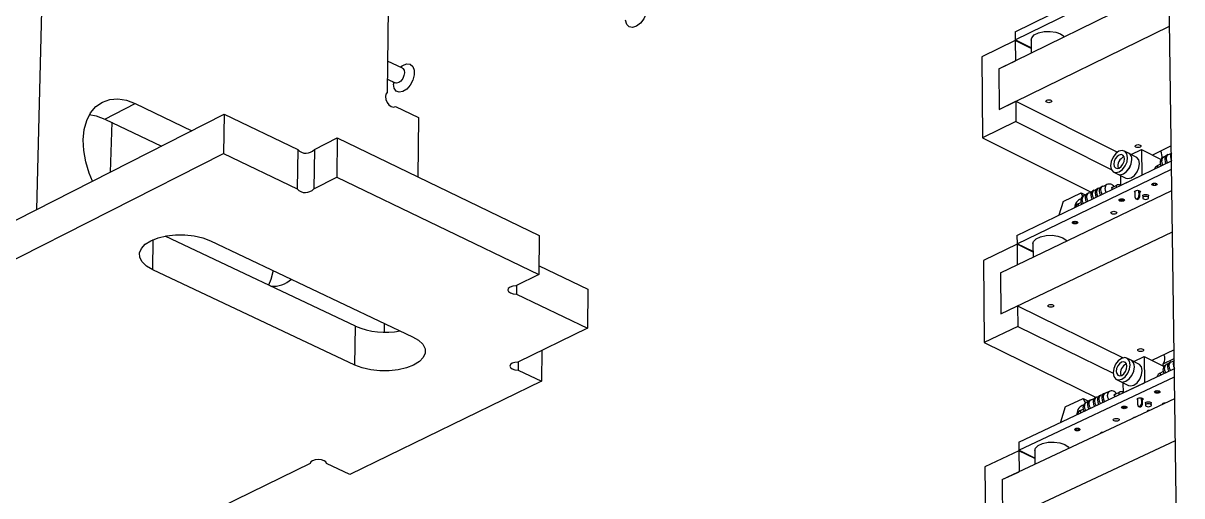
# Model space of a CAD drawing. Extents: x 0 to 155, y 0 to 209.
# Drawn here: x 77.95 to 114.83, y 136.35 to 151.39 of the extents above; entities that cross this region are included whole.
import ezdxf

# ---------------------------------------------------------------- set-up
doc = ezdxf.new("R2010")
doc.units = 0
doc.layers.get('0').update_dxf_attribs({"linetype": 'CONTINUOUS'})

msp = doc.modelspace()

# ---------------------------------------------------------------- linework, layer by layer
at = {"color": 7, "linetype": 'CONTINUOUS'}
for p, q in [((114.834, 123.52), (113.914, 189.268)), ((78.388, 145.461), (78.677, 157.214)), ((109.53, 151.112), (114.414, 153.516)), ((109.532, 150.854), (114.418, 153.257)), ((109.006, 149.933), (114.427, 152.594)), ((89.574, 151.869), (89.54, 149.185)), ((109.017, 148.642), (114.445, 151.295)), ((109.53, 151.112), (109.532, 150.854)), ((110.037, 150.6), (109.532, 150.854)), ((110.035, 150.849), (110.039, 150.44)), ((109.533, 150.838), (108.47, 150.316)), ((109.533, 150.838), (109.538, 150.194)), ((110.037, 150.584), (109.533, 150.838)), ((90.023, 149.952), (89.552, 150.182)), ((108.47, 150.316), (108.49, 147.736)), ((109.006, 149.933), (109.538, 150.194)), ((90.018, 150.024), (89.961, 149.983)), ((109.006, 149.933), (109.017, 148.642)), ((89.545, 149.609), (89.796, 149.486)), ((89.733, 149.517), (89.736, 149.446)), ((89.759, 149.323), (89.736, 149.446)), ((80.556, 148.336), (81.519, 148.829)), ((81.519, 148.829), (83.317, 147.967)), ((89.773, 148.723), (89.8, 148.737)), ((89.8, 148.737), (90.534, 148.381)), ((109.017, 148.642), (109.549, 148.903)), ((109.549, 148.903), (109.555, 148.256)), ((109.549, 148.903), (112.783, 147.28)), ((52.648, 132.372), (84.35, 148.492)), ((80.556, 148.336), (82.353, 147.477)), ((84.35, 148.492), (84.327, 147.237)), ((84.35, 148.492), (86.692, 147.366)), ((90.534, 148.381), (90.512, 146.502)), ((109.555, 148.256), (108.49, 147.736)), ((109.555, 148.256), (112.59, 146.736)), ((87.222, 147.37), (87.952, 147.738)), ((87.952, 147.738), (87.934, 146.485)), ((87.952, 147.738), (94.381, 144.634)), ((108.49, 147.736), (111.947, 146.011)), ((52.586, 131.163), (84.327, 147.237)), ((84.327, 147.237), (86.672, 146.114)), ((86.692, 147.366), (86.672, 146.114)), ((87.222, 147.37), (87.202, 146.118)), ((113.137, 147.254), (113.007, 147.32)), ((113.386, 147.129), (113.139, 147.254)), ((113.227, 147.209), (113.551, 147.366)), ((113.551, 147.366), (113.562, 146.548)), ((113.551, 147.366), (114.174, 147.053)), ((114.499, 147.482), (113.898, 147.192)), ((114.399, 147.204), (114.345, 147.178)), ((114.494, 147.24), (114.41, 147.199)), ((109.587, 144.632), (114.505, 147.002)), ((114.155, 146.899), (114.072, 146.858)), ((114.315, 147.153), (114.247, 147.12)), ((87.202, 146.118), (87.934, 146.485)), ((87.934, 146.485), (94.372, 143.39)), ((109.589, 144.371), (114.509, 146.74)), ((112.67, 146.648), (112.8, 146.582)), ((112.802, 146.582), (113.049, 146.457)), ((112.88, 146.542), (112.884, 146.221)), ((112.884, 146.221), (113.562, 146.548)), ((113.562, 146.548), (113.562, 146.548)), ((109.059, 143.444), (114.519, 146.067)), ((112.047, 146.07), (111.993, 146.044)), ((112.098, 146.084), (112.058, 146.065)), ((112.182, 146.135), (112.128, 146.109)), ((112.233, 146.149), (112.193, 146.13)), ((112.317, 146.2), (112.263, 146.174)), ((112.446, 146.252), (112.328, 146.195)), ((112.759, 146.225), (112.623, 146.16)), ((112.884, 146.221), (112.884, 146.221)), ((113.35, 145.844), (113.347, 146.052)), ((113.472, 145.903), (113.47, 146.064)), ((113.498, 145.89), (113.496, 146.054)), ((113.916, 146.293), (113.916, 146.259)), ((114.01, 146.26), (114.01, 146.294)), ((111.059, 145.716), (110.919, 145.274)), ((111.059, 145.716), (111.626, 145.99)), ((111.682, 145.875), (111.626, 145.99)), ((111.626, 145.99), (111.762, 145.922)), ((111.785, 145.933), (111.718, 145.901)), ((111.869, 145.984), (111.815, 145.958)), ((111.963, 146.019), (111.88, 145.979)), ((112.873, 145.791), (112.873, 145.757)), ((112.967, 145.758), (112.967, 145.792)), ((113.373, 145.798), (113.399, 145.785)), ((113.412, 145.8), (113.438, 145.787)), ((113.472, 145.903), (113.498, 145.89)), ((113.588, 145.893), (113.589, 145.827)), ((113.777, 145.83), (113.776, 145.895)), ((111.423, 145.523), (111.423, 145.517)), ((111.626, 145.68), (111.545, 145.64)), ((111.388, 145.077), (111.389, 145.043)), ((111.483, 145.044), (111.482, 145.078)), ((88.528, 141.744), (82.47, 144.613)), ((94.381, 144.634), (94.372, 143.39)), ((109.07, 142.135), (114.537, 144.75)), ((109.587, 144.632), (109.589, 144.371)), ((83.913, 144.466), (90.349, 141.412)), ((109.589, 144.355), (108.519, 143.839)), ((110.097, 144.12), (109.589, 144.371)), ((109.589, 144.355), (109.595, 143.701)), ((110.097, 144.103), (109.589, 144.355)), ((110.095, 144.366), (110.099, 143.943)), ((108.519, 143.839), (108.539, 141.224)), ((88.511, 140.507), (82.076, 143.543)), ((94.374, 143.669), (95.922, 142.924)), ((109.059, 143.444), (109.595, 143.701)), ((94.372, 143.39), (93.64, 143.03)), ((109.059, 143.444), (109.07, 142.135)), ((93.658, 143.039), (93.655, 142.767)), ((93.655, 142.767), (95.915, 141.684)), ((95.922, 142.924), (95.915, 141.684)), ((109.07, 142.135), (109.606, 142.392)), ((109.606, 142.392), (109.612, 141.736)), ((109.606, 142.392), (112.968, 140.741)), ((88.511, 140.507), (88.528, 141.744)), ((89.446, 141.84), (89.442, 141.557)), ((95.915, 141.684), (93.703, 140.605)), ((109.612, 141.736), (108.539, 141.224)), ((109.612, 141.736), (112.646, 140.249)), ((94.458, 140.973), (94.451, 139.997)), ((108.539, 141.224), (112.107, 139.481)), ((114.59, 140.991), (113.883, 140.657)), ((93.712, 140.609), (93.71, 140.35)), ((113.217, 140.665), (113.086, 140.73)), ((113.468, 140.542), (113.218, 140.665)), ((113.305, 140.622), (113.637, 140.778)), ((113.637, 140.778), (113.647, 139.948)), ((113.637, 140.778), (114.272, 140.466)), ((114.242, 140.55), (114.593, 140.716)), ((114.243, 140.48), (114.242, 140.55)), ((114.407, 140.556), (114.339, 140.524)), ((114.492, 140.607), (114.437, 140.581)), ((114.588, 140.641), (114.503, 140.601)), ((93.71, 140.35), (94.451, 139.997)), ((109.644, 138.061), (114.598, 140.396)), ((114.245, 140.301), (114.162, 140.262)), ((94.451, 139.997), (88.353, 137.032)), ((109.646, 137.796), (114.602, 140.13)), ((112.752, 140.05), (112.884, 139.985)), ((112.885, 139.985), (113.134, 139.862)), ((112.961, 139.947), (112.965, 139.627)), ((112.965, 139.627), (113.647, 139.948)), ((113.647, 139.948), (113.647, 139.948)), ((109.113, 136.864), (114.611, 139.447)), ((111.126, 139.176), (111.697, 139.446)), ((111.765, 139.305), (111.697, 139.446)), ((111.697, 139.446), (111.867, 139.363)), ((112.038, 139.439), (111.955, 139.399)), ((112.123, 139.489), (112.069, 139.463)), ((112.174, 139.503), (112.134, 139.484)), ((112.259, 139.553), (112.205, 139.528)), ((112.31, 139.567), (112.27, 139.548)), ((112.395, 139.617), (112.341, 139.592)), ((112.525, 139.668), (112.406, 139.612)), ((112.839, 139.638), (112.703, 139.574)), ((112.965, 139.627), (112.965, 139.627)), ((113.434, 139.243), (113.431, 139.452)), ((113.557, 139.301), (113.555, 139.465)), ((113.583, 139.288), (113.581, 139.454)), ((114.004, 139.69), (114.005, 139.656)), ((114.099, 139.657), (114.099, 139.691)), ((111.126, 139.176), (110.972, 138.687)), ((111.698, 139.1), (111.616, 139.062)), ((111.859, 139.354), (111.792, 139.322)), ((111.944, 139.404), (111.89, 139.379)), ((112.953, 139.195), (112.954, 139.161)), ((113.048, 139.163), (113.048, 139.196)), ((113.458, 139.195), (113.484, 139.183)), ((113.496, 139.197), (113.522, 139.184)), ((113.557, 139.301), (113.583, 139.288)), ((113.674, 139.296), (113.675, 139.229)), ((113.789, 139.061), (113.789, 139.077)), ((113.816, 139.074), (113.816, 139.082)), ((113.864, 139.231), (113.863, 139.298)), ((114.266, 139.285), (114.266, 139.301)), ((114.294, 139.298), (114.294, 139.306)), ((111.493, 138.958), (111.494, 138.933)), ((113.341, 138.853), (113.341, 138.85)), ((111.459, 138.492), (111.459, 138.458)), ((111.553, 138.459), (111.553, 138.493)), ((112.306, 138.366), (112.306, 138.364)), ((109.123, 135.536), (114.63, 138.112)), ((109.644, 138.061), (109.646, 137.796)), ((109.646, 137.78), (108.569, 137.272)), ((110.158, 137.549), (109.646, 137.796)), ((109.646, 137.78), (109.652, 137.117)), ((110.158, 137.532), (109.646, 137.78)), ((110.156, 137.791), (110.16, 137.356)), ((87.088, 137.378), (72.279, 130.154)), ((87.088, 137.385), (87.088, 137.378)), ((88.353, 137.032), (87.612, 137.378)), ((108.569, 137.272), (108.64, 127.922)), ((109.113, 136.864), (109.652, 137.117)), ((109.113, 136.864), (109.123, 135.536))]:
    msp.add_line(p, q, dxfattribs=at)
at = {"color": 8, "linetype": 'CONTINUOUS'}
for p, q in [((80.771, 148.233), (80.725, 146.649)), ((82.076, 143.543), (82.095, 144.503))]:
    msp.add_line(p, q, dxfattribs=at)
at = {"color": 7, "linetype": 'CONTINUOUS'}
for points in [[(97.403, 152.091), (97.517, 152.152), (97.636, 152.162), (97.733, 152.11), (97.794, 152.004), (97.81, 151.858), (97.78, 151.691), (97.707, 151.527), (97.602, 151.386), (97.478, 151.289), (97.353, 151.249), (97.243, 151.27), (97.163, 151.35), (97.124, 151.478), (97.124, 151.478)], [(110.035, 150.849), (110.056, 150.925), (110.139, 151.011), (110.275, 151.078), (110.449, 151.118), (110.639, 151.127), (110.822, 151.102), (110.976, 151.048)], [(110.976, 151.048), (111.083, 150.97), (111.093, 150.957)], [(90.018, 150.024), (90.038, 150.038), (90.16, 150.089), (90.271, 150.081), (90.355, 150.012), (90.401, 149.894), (90.402, 149.741), (90.358, 149.574), (90.276, 149.417), (90.166, 149.29), (90.043, 149.21), (89.924, 149.188), (89.825, 149.228), (89.759, 149.323), (89.759, 149.323)], [(90.023, 149.952), (90.039, 149.943), (90.077, 149.89), (90.089, 149.811), (90.075, 149.718), (90.035, 149.625), (89.976, 149.546), (89.907, 149.495), (89.838, 149.477), (89.796, 149.486)], [(89.54, 149.185), (89.498, 149.132), (89.483, 149.052), (89.496, 148.959), (89.535, 148.866), (89.596, 148.787), (89.667, 148.735), (89.739, 148.717), (89.8, 148.737)], [(80.163, 146.363), (80.057, 146.613), (79.945, 146.975), (79.879, 147.334), (79.863, 147.68), (79.895, 148.003), (79.975, 148.292), (80.101, 148.539), (80.269, 148.736), (80.474, 148.877), (80.708, 148.958), (80.966, 148.977), (81.239, 148.934), (81.519, 148.829)], [(110.669, 148.935), (110.688, 148.92), (110.695, 148.903), (110.687, 148.885), (110.667, 148.87), (110.636, 148.86), (110.601, 148.857), (110.565, 148.86), (110.535, 148.87), (110.515, 148.885), (110.509, 148.903), (110.517, 148.92), (110.537, 148.935), (110.568, 148.945), (110.603, 148.949), (110.639, 148.945), (110.669, 148.935)], [(80.052, 148.481), (80.276, 148.441), (80.556, 148.336)], [(113.109, 147.115), (113.087, 147.23), (113.027, 147.308), (112.938, 147.336), (112.834, 147.311), (112.731, 147.236), (112.644, 147.123), (112.587, 146.988), (112.567, 146.853), (112.59, 146.738), (112.649, 146.66), (112.738, 146.631), (112.842, 146.656), (112.945, 146.731), (113.033, 146.845), (113.09, 146.979), (113.109, 147.115)], [(113.007, 147.066), (112.994, 147.138), (112.956, 147.186), (112.901, 147.204), (112.836, 147.188), (112.771, 147.141), (112.717, 147.071), (112.681, 146.987), (112.669, 146.902), (112.683, 146.83), (112.72, 146.781), (112.776, 146.763), (112.841, 146.779), (112.905, 146.826), (112.96, 146.897), (112.995, 146.981), (113.007, 147.066)], [(113.507, 147.509), (113.526, 147.494), (113.533, 147.476), (113.525, 147.459), (113.504, 147.444), (113.474, 147.434), (113.438, 147.431), (113.403, 147.434), (113.373, 147.444), (113.354, 147.459), (113.347, 147.476), (113.355, 147.494), (113.376, 147.509), (113.406, 147.518), (113.442, 147.522), (113.477, 147.518), (113.507, 147.509)], [(114.382, 146.943), (114.356, 147.007), (114.343, 147.084), (114.354, 147.151), (114.385, 147.196), (114.399, 147.204)], [(114.502, 147.248), (114.479, 147.211), (114.469, 147.145)], [(112.8, 146.582), (112.869, 146.566), (112.973, 146.591), (113.076, 146.666), (113.163, 146.779), (113.22, 146.914), (113.239, 147.049)], [(112.802, 146.582), (112.87, 146.565), (112.974, 146.59), (113.077, 146.665), (113.164, 146.779), (113.222, 146.913), (113.241, 147.049)], [(113.049, 146.457), (113.118, 146.441), (113.222, 146.466), (113.325, 146.541), (113.412, 146.654), (113.47, 146.789), (113.489, 146.924), (113.466, 147.04), (113.406, 147.117), (113.386, 147.129)], [(114.289, 147.058), (114.301, 146.98), (114.327, 146.916)], [(114.469, 147.145), (114.481, 147.067), (114.507, 147.003)], [(112.029, 145.809), (112.003, 145.873), (111.991, 145.95), (112.002, 146.017), (112.033, 146.061), (112.047, 146.07)], [(112.164, 145.874), (112.138, 145.938), (112.126, 146.015), (112.136, 146.082), (112.168, 146.126), (112.182, 146.135)], [(112.207, 146.054), (112.219, 145.977), (112.245, 145.913)], [(112.299, 145.939), (112.273, 146.003), (112.261, 146.08), (112.271, 146.147), (112.303, 146.191), (112.317, 146.2)], [(113.348, 145.995), (113.334, 146.007), (113.328, 146.024), (113.336, 146.042), (113.356, 146.057), (113.387, 146.067), (113.423, 146.07), (113.459, 146.067), (113.489, 146.057), (113.509, 146.042), (113.516, 146.024), (113.508, 146.007), (113.496, 145.997)], [(114.022, 146.23), (113.994, 146.221), (113.962, 146.218), (113.929, 146.221), (113.902, 146.23), (113.884, 146.243), (113.879, 146.259), (113.886, 146.275), (113.905, 146.289), (113.932, 146.298), (113.965, 146.301), (113.997, 146.298), (114.024, 146.289), (114.042, 146.275), (114.048, 146.259), (114.041, 146.243), (114.022, 146.23)], [(113.931, 146.276), (113.92, 146.268), (113.916, 146.259), (113.92, 146.25), (113.929, 146.243), (113.944, 146.238), (113.962, 146.236), (113.98, 146.238), (113.996, 146.243), (114.006, 146.25), (114.01, 146.259), (114.007, 146.268), (113.997, 146.276), (113.982, 146.281), (113.964, 146.282), (113.946, 146.281), (113.931, 146.276)], [(111.759, 145.838), (111.771, 145.761), (111.797, 145.697)], [(111.851, 145.723), (111.825, 145.787), (111.813, 145.864), (111.823, 145.93), (111.855, 145.975), (111.869, 145.984)], [(111.937, 145.924), (111.949, 145.847), (111.975, 145.783)], [(112.072, 145.989), (112.084, 145.912), (112.11, 145.848)], [(112.979, 145.728), (112.951, 145.719), (112.919, 145.716), (112.886, 145.719), (112.859, 145.728), (112.841, 145.741), (112.836, 145.757), (112.843, 145.773), (112.861, 145.787), (112.889, 145.796), (112.922, 145.799), (112.954, 145.796), (112.981, 145.787), (112.999, 145.773), (113.005, 145.757), (112.998, 145.741), (112.979, 145.728)], [(112.888, 145.774), (112.903, 145.779), (112.921, 145.78), (112.939, 145.779), (112.954, 145.774), (112.964, 145.766), (112.967, 145.757), (112.963, 145.748), (112.953, 145.741), (112.937, 145.736), (112.919, 145.734), (112.901, 145.736), (112.886, 145.741), (112.876, 145.748), (112.873, 145.757), (112.877, 145.766), (112.888, 145.774)], [(113.35, 145.844), (113.351, 145.83), (113.355, 145.818), (113.36, 145.808), (113.368, 145.801), (113.378, 145.796), (113.388, 145.794), (113.4, 145.796), (113.412, 145.8)], [(113.588, 145.893), (113.588, 145.894), (113.596, 145.912), (113.617, 145.927), (113.648, 145.937), (113.684, 145.94), (113.72, 145.937), (113.75, 145.927), (113.77, 145.912), (113.776, 145.895)], [(113.615, 145.796), (113.645, 145.786), (113.681, 145.782), (113.717, 145.786), (113.748, 145.796), (113.769, 145.811), (113.777, 145.829), (113.771, 145.846), (113.751, 145.861), (113.721, 145.871), (113.685, 145.875), (113.649, 145.871), (113.618, 145.861), (113.597, 145.846), (113.589, 145.829), (113.596, 145.811), (113.615, 145.796)], [(112.733, 145.323), (112.702, 145.313), (112.666, 145.31), (112.631, 145.313), (112.601, 145.323), (112.581, 145.338), (112.574, 145.356), (112.582, 145.373), (112.603, 145.388), (112.634, 145.398), (112.67, 145.402), (112.706, 145.398), (112.736, 145.388), (112.755, 145.373), (112.762, 145.356), (112.754, 145.338), (112.733, 145.323)], [(111.494, 145.014), (111.467, 145.005), (111.434, 145.002), (111.402, 145.005), (111.375, 145.014), (111.357, 145.027), (111.351, 145.043), (111.358, 145.059), (111.377, 145.072), (111.405, 145.081), (111.437, 145.084), (111.469, 145.081), (111.496, 145.072), (111.514, 145.059), (111.52, 145.043), (111.513, 145.027), (111.494, 145.014)], [(111.403, 145.059), (111.393, 145.052), (111.389, 145.043), (111.392, 145.034), (111.402, 145.027), (111.417, 145.022), (111.435, 145.02), (111.453, 145.022), (111.468, 145.027), (111.479, 145.034), (111.483, 145.043), (111.479, 145.052), (111.469, 145.059), (111.454, 145.064), (111.436, 145.066), (111.418, 145.064), (111.403, 145.059)], [(82.076, 143.543), (81.881, 143.657), (81.743, 143.789), (81.667, 143.931), (81.657, 144.077), (81.715, 144.22), (81.836, 144.351), (82.016, 144.466), (82.245, 144.557), (82.512, 144.621), (82.803, 144.654), (83.104, 144.654), (83.399, 144.621), (83.673, 144.557), (83.913, 144.466)], [(110.095, 144.366), (110.116, 144.44), (110.199, 144.525), (110.337, 144.591), (110.512, 144.631), (110.703, 144.639), (110.887, 144.615), (111.043, 144.561)], [(111.043, 144.561), (111.15, 144.485), (111.171, 144.458)], [(85.916, 143.516), (85.84, 143.23), (85.76, 143.055)], [(93.64, 143.03), (93.537, 143.019), (93.451, 142.99), (93.394, 142.947), (93.377, 142.896), (93.4, 142.846), (93.462, 142.804), (93.551, 142.776), (93.655, 142.767)], [(110.733, 142.424), (110.753, 142.409), (110.76, 142.392), (110.752, 142.374), (110.731, 142.36), (110.701, 142.35), (110.665, 142.346), (110.629, 142.35), (110.599, 142.36), (110.579, 142.374), (110.572, 142.392), (110.58, 142.409), (110.601, 142.424), (110.631, 142.434), (110.667, 142.437), (110.703, 142.434), (110.733, 142.424)], [(90.349, 141.412), (90.539, 141.299), (90.673, 141.17), (90.744, 141.03), (90.749, 140.887), (90.688, 140.748), (90.564, 140.619), (90.383, 140.507), (90.155, 140.418), (89.89, 140.356), (89.602, 140.325), (89.306, 140.325), (89.016, 140.356), (88.746, 140.418), (88.511, 140.507)], [(113.591, 141.018), (113.61, 141.003), (113.617, 140.986), (113.609, 140.969), (113.588, 140.954), (113.558, 140.944), (113.522, 140.941), (113.486, 140.944), (113.456, 140.954), (113.437, 140.969), (113.43, 140.986), (113.438, 141.003), (113.459, 141.018), (113.49, 141.027), (113.525, 141.031), (113.561, 141.027), (113.591, 141.018)], [(93.703, 140.605), (93.602, 140.595), (93.517, 140.567), (93.46, 140.526), (93.442, 140.477), (93.463, 140.428), (93.521, 140.387), (93.608, 140.359), (93.71, 140.35)], [(113.192, 140.519), (113.169, 140.636), (113.109, 140.716), (113.019, 140.746), (112.915, 140.722), (112.811, 140.647), (112.723, 140.533), (112.665, 140.398), (112.646, 140.261), (112.668, 140.144), (112.729, 140.064), (112.818, 140.034), (112.923, 140.058), (113.027, 140.132), (113.114, 140.246), (113.172, 140.382), (113.192, 140.519)], [(113.089, 140.47), (113.075, 140.544), (113.037, 140.594), (112.982, 140.612), (112.916, 140.597), (112.851, 140.551), (112.796, 140.48), (112.76, 140.395), (112.748, 140.309), (112.762, 140.236), (112.8, 140.186), (112.856, 140.167), (112.921, 140.182), (112.986, 140.229), (113.041, 140.3), (113.077, 140.385), (113.089, 140.47)], [(113.134, 139.862), (113.2, 139.846), (113.305, 139.87), (113.409, 139.945), (113.497, 140.059), (113.555, 140.194), (113.574, 140.331), (113.551, 140.448), (113.491, 140.528), (113.468, 140.542)], [(114.474, 140.338), (114.447, 140.405), (114.434, 140.484), (114.445, 140.551), (114.477, 140.597), (114.492, 140.607)], [(114.594, 140.649), (114.571, 140.611), (114.561, 140.543)], [(114.561, 140.543), (114.573, 140.465), (114.598, 140.403)], [(112.884, 139.985), (112.949, 139.969), (113.054, 139.993), (113.158, 140.068), (113.246, 140.182), (113.304, 140.317), (113.323, 140.454)], [(112.885, 139.985), (112.951, 139.969), (113.055, 139.993), (113.16, 140.067), (113.247, 140.181), (113.305, 140.317), (113.324, 140.454)], [(114.38, 140.458), (114.392, 140.379), (114.42, 140.312)], [(112.105, 139.221), (112.078, 139.288), (112.065, 139.366), (112.076, 139.434), (112.108, 139.48), (112.123, 139.489)], [(112.241, 139.285), (112.213, 139.352), (112.201, 139.43), (112.212, 139.498), (112.244, 139.544), (112.259, 139.553)], [(112.283, 139.469), (112.295, 139.39), (112.322, 139.323)], [(112.376, 139.35), (112.349, 139.416), (112.337, 139.495), (112.348, 139.562), (112.38, 139.608), (112.395, 139.617)], [(113.432, 139.396), (113.418, 139.408), (113.412, 139.425), (113.42, 139.443), (113.441, 139.457), (113.472, 139.467), (113.508, 139.471), (113.544, 139.467), (113.575, 139.457), (113.594, 139.443), (113.601, 139.425), (113.593, 139.408), (113.582, 139.398)], [(114.111, 139.627), (114.083, 139.619), (114.05, 139.615), (114.018, 139.619), (113.99, 139.627), (113.972, 139.641), (113.967, 139.656), (113.974, 139.672), (113.993, 139.685), (114.021, 139.694), (114.054, 139.697), (114.086, 139.694), (114.113, 139.685), (114.131, 139.672), (114.137, 139.656), (114.13, 139.641), (114.111, 139.627)], [(114.019, 139.673), (114.009, 139.665), (114.005, 139.656), (114.008, 139.648), (114.018, 139.64), (114.033, 139.635), (114.051, 139.634), (114.069, 139.635), (114.085, 139.64), (114.095, 139.648), (114.099, 139.656), (114.096, 139.665), (114.086, 139.673), (114.071, 139.677), (114.053, 139.679), (114.035, 139.677), (114.019, 139.673)], [(111.831, 139.256), (111.844, 139.177), (111.871, 139.111)], [(111.925, 139.136), (111.898, 139.203), (111.886, 139.282), (111.896, 139.349), (111.928, 139.395), (111.944, 139.404)], [(112.011, 139.341), (112.023, 139.262), (112.051, 139.195)], [(112.147, 139.405), (112.159, 139.326), (112.186, 139.259)], [(113.06, 139.133), (113.032, 139.124), (113, 139.121), (112.967, 139.124), (112.94, 139.133), (112.922, 139.146), (112.916, 139.162), (112.923, 139.178), (112.942, 139.191), (112.97, 139.2), (113.003, 139.203), (113.035, 139.2), (113.062, 139.191), (113.08, 139.178), (113.086, 139.162), (113.079, 139.146), (113.06, 139.133)], [(112.968, 139.178), (112.984, 139.183), (113.002, 139.185), (113.02, 139.183), (113.035, 139.178), (113.045, 139.171), (113.048, 139.162), (113.045, 139.153), (113.034, 139.146), (113.018, 139.141), (113, 139.139), (112.982, 139.141), (112.967, 139.146), (112.957, 139.153), (112.954, 139.162), (112.958, 139.171), (112.968, 139.178)], [(113.434, 139.243), (113.435, 139.229), (113.439, 139.217), (113.445, 139.206), (113.452, 139.199), (113.462, 139.194), (113.473, 139.192), (113.484, 139.193), (113.496, 139.197)], [(113.674, 139.296), (113.674, 139.297), (113.682, 139.314), (113.703, 139.329), (113.734, 139.339), (113.771, 139.342), (113.807, 139.339), (113.837, 139.329), (113.857, 139.314), (113.863, 139.298)], [(113.701, 139.198), (113.732, 139.188), (113.768, 139.185), (113.804, 139.188), (113.835, 139.198), (113.856, 139.213), (113.864, 139.23), (113.858, 139.248), (113.838, 139.262), (113.808, 139.272), (113.771, 139.276), (113.735, 139.272), (113.704, 139.262), (113.683, 139.248), (113.675, 139.23), (113.681, 139.213), (113.701, 139.198)], [(113.737, 139.036), (113.737, 139.037), (113.745, 139.054), (113.766, 139.069), (113.797, 139.079), (113.833, 139.082), (113.835, 139.082)], [(114.214, 139.26), (114.214, 139.261), (114.222, 139.279), (114.244, 139.294), (114.275, 139.303), (114.311, 139.307), (114.312, 139.307)], [(112.813, 138.734), (112.782, 138.724), (112.746, 138.721), (112.71, 138.724), (112.679, 138.734), (112.659, 138.749), (112.653, 138.766), (112.661, 138.784), (112.682, 138.798), (112.713, 138.808), (112.749, 138.811), (112.785, 138.808), (112.815, 138.798), (112.835, 138.784), (112.842, 138.766), (112.834, 138.749), (112.813, 138.734)], [(111.565, 138.43), (111.537, 138.421), (111.505, 138.418), (111.472, 138.421), (111.445, 138.43), (111.427, 138.443), (111.421, 138.458), (111.428, 138.474), (111.447, 138.487), (111.475, 138.496), (111.507, 138.499), (111.54, 138.496), (111.567, 138.487), (111.585, 138.474), (111.591, 138.458), (111.584, 138.443), (111.565, 138.43)], [(111.473, 138.474), (111.463, 138.467), (111.459, 138.458), (111.462, 138.45), (111.472, 138.442), (111.487, 138.438), (111.505, 138.436), (111.523, 138.438), (111.539, 138.442), (111.549, 138.45), (111.553, 138.458), (111.55, 138.467), (111.54, 138.474), (111.525, 138.479), (111.507, 138.481), (111.489, 138.479), (111.473, 138.474)], [(110.156, 137.791), (110.177, 137.865), (110.261, 137.948), (110.399, 138.013), (110.575, 138.052), (110.768, 138.06), (110.954, 138.037), (111.11, 137.984)], [(111.11, 137.984), (111.218, 137.908), (111.249, 137.867)], [(87.612, 137.378), (87.589, 137.425), (87.531, 137.466), (87.444, 137.493), (87.344, 137.503), (87.244, 137.493), (87.16, 137.466), (87.105, 137.425), (87.088, 137.378)]]:
    msp.add_lwpolyline(points, dxfattribs=at)
at = {"color": 8, "linetype": 'CONTINUOUS'}
for points in [[(114.23, 146.87), (114.205, 146.931), (114.193, 147.006)], [(112.429, 146.002), (112.404, 146.063), (112.392, 146.137)], [(112.605, 146.137), (112.607, 146.155), (112.616, 146.166), (112.628, 146.171), (112.64, 146.168)], [(111.701, 145.651), (111.676, 145.712), (111.664, 145.786)], [(114.322, 140.266), (114.296, 140.331), (114.284, 140.406)], [(112.508, 139.411), (112.482, 139.476), (112.47, 139.551)], [(112.683, 139.551), (112.686, 139.568), (112.695, 139.58), (112.707, 139.585), (112.72, 139.582)], [(111.661, 139.083), (111.579, 139.056), (111.517, 139.012), (111.494, 138.96), (111.493, 138.958)], [(111.774, 139.065), (111.748, 139.13), (111.736, 139.205)]]:
    msp.add_lwpolyline(points, dxfattribs=at)
at = {"color": 7, "linetype": 'CONTINUOUS'}
for centre, radius, start, end in [((86.955, 147.602), 0.354, 221.9531, 318.9578), ((113.031, 147.074), 0.21, 353.3502, 59.6243), ((113.033, 147.073), 0.21, 353.3503, 59.6244), ((113.85, 147.15), 0.356, 348.292, 28.4294), ((114.404, 147.077), 0.117, 120.6883, 189.3267), ((113.099, 146.853), 0.299, 110.1773, 196.0412), ((114.166, 146.646), 0.23, 117.3171, 156.8942), ((114.085, 146.837), 0.0255, 120.6729, 189.2895), ((114.327, 146.952), 0.183, 115.4755, 215.9091), ((86.935, 146.352), 0.355, 222.112, 318.7951), ((112.188, 146.008), 0.117, 120.5979, 189.074), ((112.323, 146.073), 0.117, 120.6034, 189.0894), ((112.528, 146.104), 0.166, 29.0036, 119.0976), ((112.636, 146.138), 0.0255, 120.6138, 189.1244), ((112.684, 146.137), 0.0732, 182.444, 214.6895), ((112.825, 146.128), 0.118, 59.4989, 124.1801), ((111.704, 145.526), 0.28, 106.2499, 180.6125), ((111.798, 145.733), 0.183, 115.5331, 215.7806), ((111.875, 145.857), 0.117, 120.5853, 189.0384), ((112.053, 145.943), 0.117, 120.5925, 189.0587), ((113.416, 145.824), 0.0431, 246.0762, 299.6184), ((113.352, 145.903), 0.119, 299.7716, 359.7898), ((113.378, 145.89), 0.119, 299.7694, 359.7914), ((111.639, 145.429), 0.229, 117.3606, 156.9166), ((111.558, 145.618), 0.0255, 120.5702, 189.0017), ((85.887, 143.943), 0.928, 267.1968, 310.8551), ((89.472, 143.989), 2.436, 247.1874, 281.3427), ((113.179, 140.262), 0.299, 109.9778, 197.0701), ((113.109, 140.479), 0.215, 353.4002, 59.9595), ((113.11, 140.478), 0.215, 353.4004, 59.9595), ((114.42, 140.353), 0.187, 115.4502, 216.4757), ((114.03, 140.712), 0.267, 322.6264, 28.2196), ((114.498, 140.477), 0.12, 120.3937, 189.2678), ((114.258, 140.045), 0.236, 117.3949, 158.1855), ((114.175, 140.24), 0.0261, 120.3624, 189.2468), ((112.13, 139.36), 0.12, 120.2948, 189.0011), ((112.266, 139.424), 0.12, 120.3004, 189.0163), ((112.402, 139.488), 0.12, 120.306, 189.0316), ((112.607, 139.519), 0.167, 28.4167, 118.7138), ((112.716, 139.552), 0.0262, 120.3014, 189.0825), ((112.764, 139.551), 0.0736, 182.3345, 218.7971), ((112.904, 139.54), 0.118, 58.9435, 123.4977), ((111.776, 138.961), 0.282, 104.5009, 180.621), ((111.712, 138.846), 0.234, 117.437, 158.2074), ((111.629, 139.039), 0.0262, 120.2564, 188.9604), ((111.873, 139.151), 0.186, 115.5157, 216.3418), ((111.95, 139.275), 0.12, 120.2873, 188.9809), ((113.502, 139.222), 0.0433, 246.311, 298.9486), ((113.438, 139.301), 0.119, 299.4947, 0.0087), ((113.464, 139.288), 0.119, 299.4926, 0.0104), ((113.364, 138.74), 0.115, 96.7294, 133.6061), ((112.328, 138.254), 0.115, 96.6994, 133.6362)]:
    msp.add_arc(centre, radius, start, end, dxfattribs=at)
at = {"color": 8, "linetype": 'CONTINUOUS'}
for centre, radius, start, end in [((114.133, 146.836), 0.0736, 182.5363, 214.6595), ((114.304, 147.024), 0.112, 120.6894, 189.3108), ((112.503, 146.155), 0.112, 120.5758, 189.1108), ((112.692, 146.141), 0.0876, 182.4237, 213.2202), ((112.772, 146.203), 0.0255, 120.6514, 189.1318), ((112.82, 146.202), 0.0732, 182.4526, 214.6867), ((111.775, 145.804), 0.112, 120.5865, 189.0227), ((111.562, 145.496), 0.142, 100.0597, 168.943), ((111.605, 145.617), 0.0728, 182.3753, 214.7118), ((114.397, 140.425), 0.115, 120.3888, 189.2577), ((114.223, 140.239), 0.074, 182.4271, 218.7515), ((112.583, 139.569), 0.115, 120.3103, 189.0541), ((112.772, 139.554), 0.0883, 182.3397, 216.4943), ((112.852, 139.616), 0.0261, 120.3213, 189.1004), ((112.9, 139.615), 0.0737, 182.3432, 218.7929), ((111.85, 139.223), 0.115, 120.2825, 188.971), ((111.677, 139.038), 0.0733, 182.2656, 218.8311)]:
    msp.add_arc(centre, radius, start, end, dxfattribs=at)

doc.saveas('drawing.dxf')
